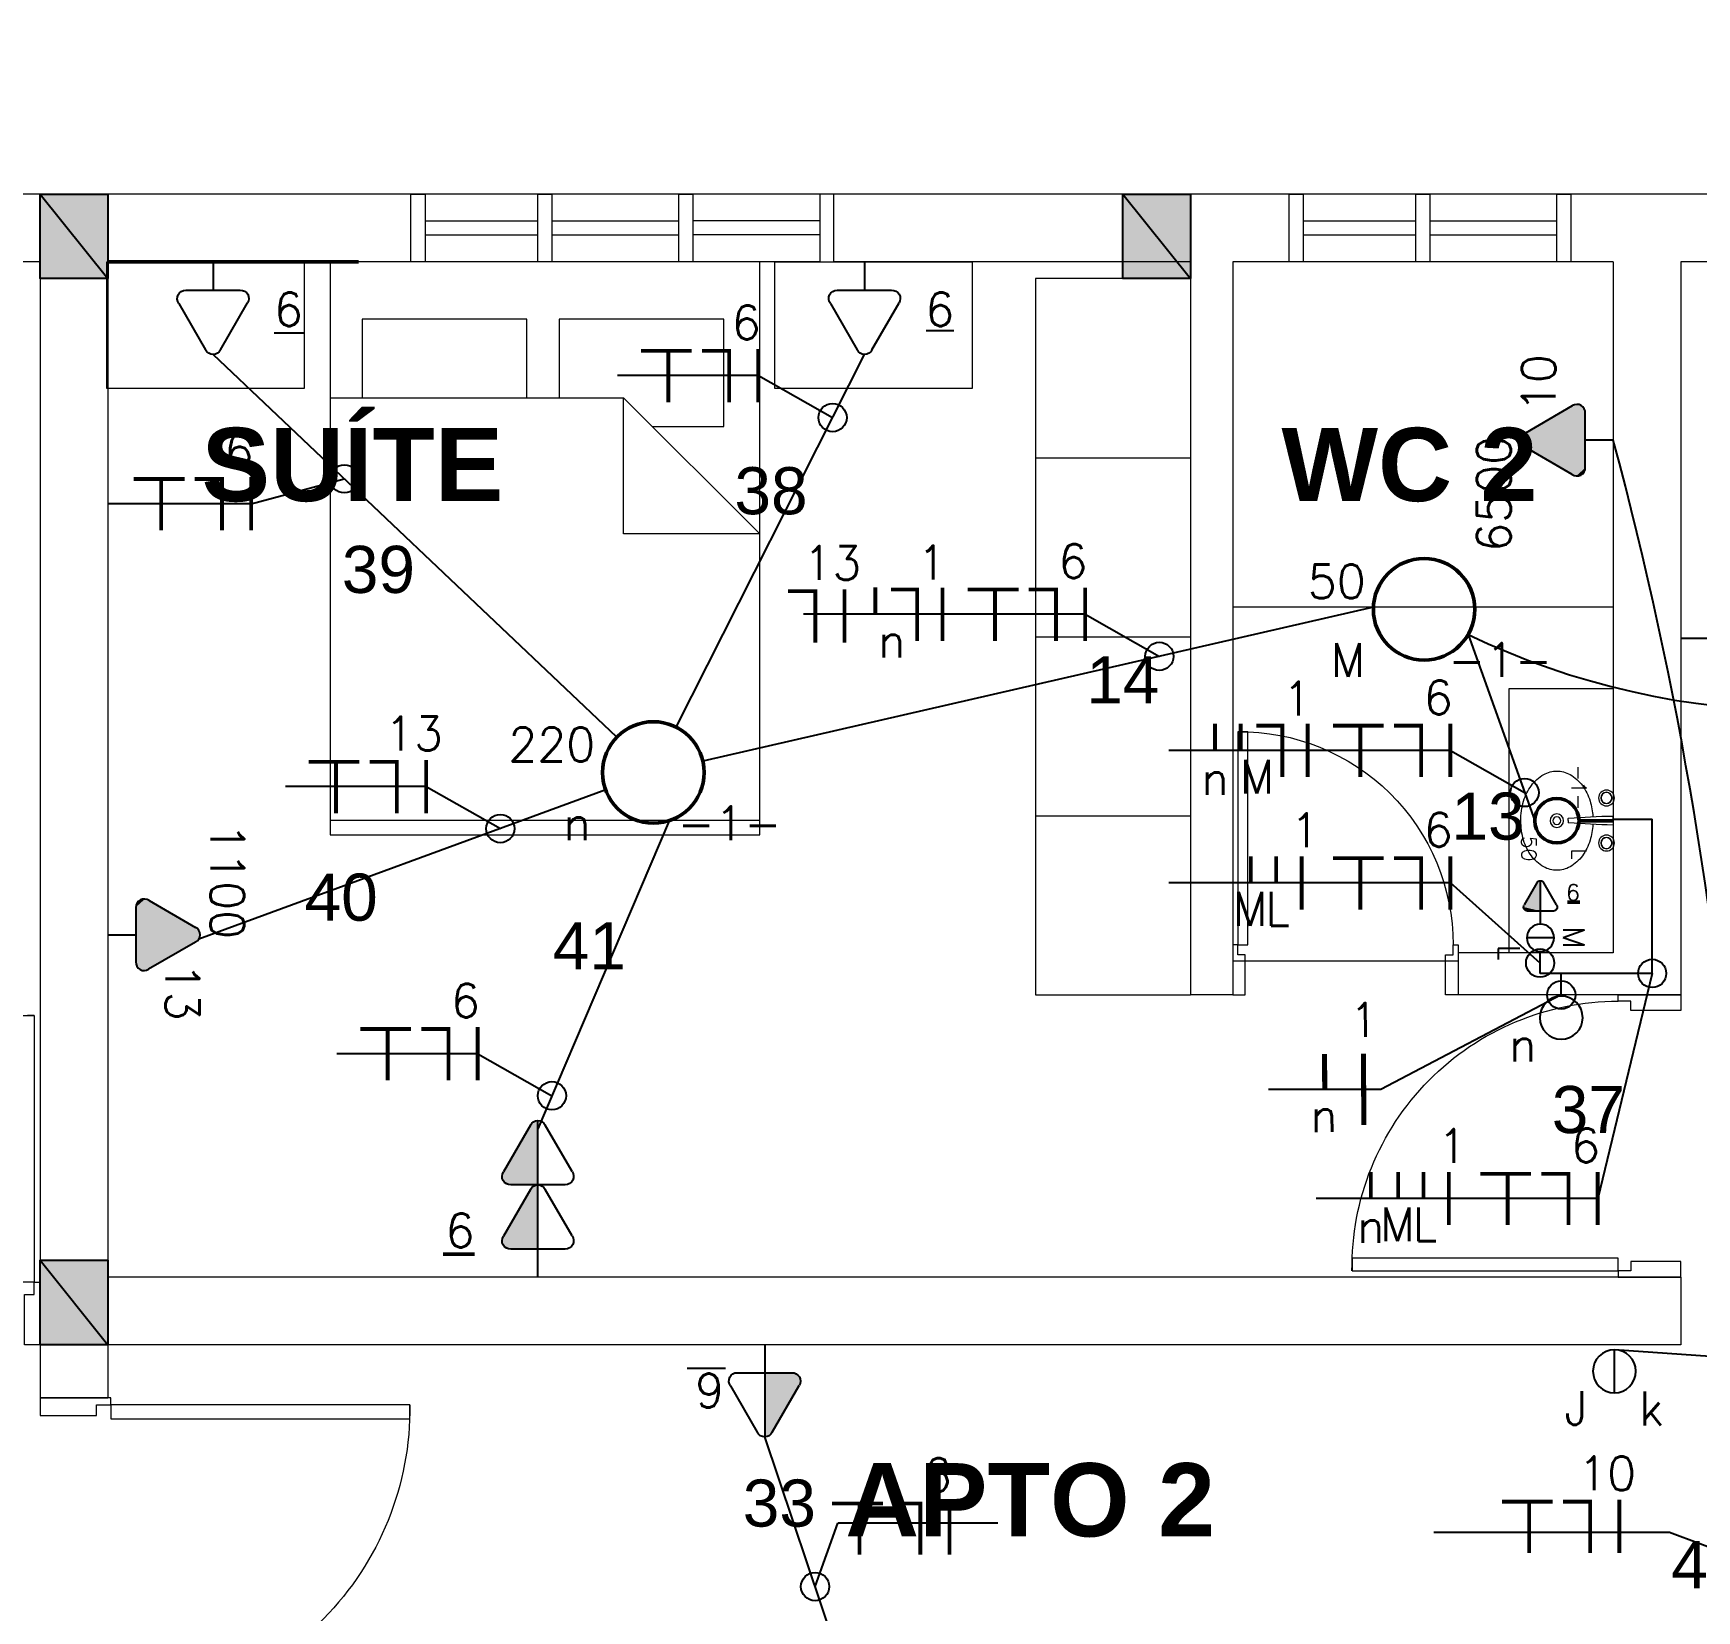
# Model space of a CAD drawing. Header units: millimetres. Extents: x 4360 to 8806, y 1896 to 3880.
# Drawn here: x 4427.47 to 4433.37, y 1944.61 to 1950.2 of the extents above; entities that cross this region are included whole.
import ezdxf
from ezdxf.enums import TextEntityAlignment as Align

# ---------------------------------------------------------------- set-up
doc = ezdxf.new("R2010")
doc.units = ezdxf.units.MM
doc.linetypes.add('Contínuo', pattern=[0])
for name, color, linetype, lineweight in [('C-Moveis', 7, 'Continuous', 5), ('C-Paredes-Acessorios', 20, 'Continuous', 5), ('C-Peças-Diversos', 7, 'Continuous', 5), ('C-Portas', 7, 'Continuous', 5), ('C-Texto', 4, 'Continuous', 9), ('ILUMINAÇÃO', 1, 'Contínuo', 50), ('TOMADAS', 1, 'Continuous', 25)]:
    doc.layers.add(name, color=color, linetype=linetype, lineweight=lineweight)
doc.layers.add('C-Pilares', color=7, linetype='Continuous', plot=False)
for name, color, linetype in [('CIRCUITOS', 255, 'Continuous'), ('Eletrodutos', 4, 'Continuous'), ('INTERRUPTORES', 1, 'Continuous')]:
    doc.layers.add(name, color=color, linetype=linetype)
doc.styles.add('BOLD', font='arialbd.ttf')
doc.styles.add('RomanS', font='romans.shx')
doc.styles.get("Standard").update_dxf_attribs({"font": 'arial.ttf'})

# ---------------------------------------------------------------- blocks, each defined once
blk = doc.blocks.new('Lvt-b-pl')
for p, q in [((5.5, 0.08), (5.5, 1.88)), ((5.5, 0.08), (5.5, -1.72)), ((25.5, 0.08), (25.5, 0.9)), ((25.5, 0.08), (25.5, -0.74))]:
    blk.add_line(p, q)
for points in [[(46.5, 0, 0.073281), (45.22, 8.7, 0.084248), (41.81, 15.56, 0.106469), (36.34, 20.45, 0.130159), (30.5, 22, 0.130159), (24.66, 20.45, 0.106469), (19.19, 15.56, 0.084248), (15.78, 8.7, 0.058268), (14.55, 1.8, 0.073281)], [(14.54, -1.64, 0.059592), (15.78, -8.7, 0.084248), (19.19, -15.56, 0.106469), (24.66, -20.45, 0.130159), (30.5, -22, 0.130159), (36.34, -20.45, 0.106469), (41.81, -15.56, 0.084248), (45.22, -8.7, 0.073281), (46.5, 0, 0.073281)]]:
    blk.add_lwpolyline(points, format="xyb")
for centre, radius in [((8.5, 10.08), 3.5), ((8.5, 10.08), 2.5), ((8.5, 10.08), 2.4), ((30.5, 0), 3), ((30.5, 0), 1.75), ((8.5, -9.92), 3.5), ((8.5, -9.92), 2.5), ((8.5, -9.92), 2.4)]:
    blk.add_circle(centre, radius)
for centre, radius, start, end in [((5.7, 1.88), 0.2, 89.11029, 180), ((1.28, -282.86), 284.97, 85.16101, 89.11029), ((25.3, 0.9), 0.2, 0, 85.16101), ((5.7, -1.72), 0.2, 180, 270.88971), ((1.28, 283.02), 284.97, 270.88971, 274.83899), ((25.3, -0.74), 0.2, 274.83899, 0)]:
    blk.add_arc(centre, radius, start, end)
blk = doc.blocks.new('d9-2')
at = {"layer": 'C-Portas'}
for p, q in [((-0.06, 0.2), (-0.06, 1.05)), ((-0.06, 1.05), (-0.02, 1.05)), ((-0.02, 1.05), (-0.02, 0.2)), ((-0.88, 0.2), (-0.9, 0.2)), ((-0.9, 0.2), (-0.9, 0)), ((-0.88, 0.16), (-0.88, 0.2)), ((-0.02, 0.2), (-0.06, 0.2)), ((-0.02, 0.16), (-0.02, 0.2)), ((-0.02, 0.2), (0, 0.2)), ((0, 0.2), (0, 0)), ((-0.85, 0.16), (-0.88, 0.16)), ((-0.85, 0), (-0.85, 0.16)), ((-0.05, 0), (-0.05, 0.16)), ((-0.05, 0.16), (-0.02, 0.16)), ((-0.9, 0), (-0.85, 0)), ((0, 0), (-0.05, 0))]:
    blk.add_line(p, q, dxfattribs=at)
blk.add_arc((-0.0299, 0.2), 0.8501, 89.3299, 180, dxfattribs=at)
blk = doc.blocks.new('A$C2A3D30EB')
at = {"layer": 'C-Pilares'}
for color, points in [(6, [(0, 0), (24, 30), (0, 30)]), (6, [(24, 30), (0, 30), (0, 0)]), (135, [(24, 30), (0, 0), (24, 0)])]:
    blk.add_hatch(color=color, dxfattribs=at).paths.add_polyline_path(points)
blk.add_line((24, 30), (0, 0), dxfattribs=at)
at = {"layer": 'C-Pilares', "color": 7}
blk.add_lwpolyline([(0, 0), (24, 0), (24, 30), (0, 30)], close=True, dxfattribs=at)
blk = doc.blocks.new('RECTANG')
for p, q in [((1, 1), (0, 1)), ((0, 1), (0, 0)), ((1, 0), (1, 1)), ((0, 0), (1, 0))]:
    blk.add_line(p, q)
blk = doc.blocks.new('IR2S02')
blk.add_line((0, 0), (0, 2.034))
blk.add_circle((0, 1.017), 1.017)
at = {"style": 'RomanS', "flags": 8}
for tag, p in [('030', (-1.743, 2.296)), ('009', (1.811, 2.295))]:
    blk.add_attdef(tag, text='', height=1.6, dxfattribs=at).set_placement(p, align=Align.MIDDLE_CENTER)
blk = doc.blocks.new('A$C0BD3781F')
blk.add_circle((0.36, 0.36), 0.36)
at = {"style": 'RomanS', "flags": 8}
for tag, p in [('001', (0.188, 0.472)), ('009', (0.502, 0.474)), ('020', (0.356, 0.232))]:
    blk.add_attdef(tag, text='', height=0.16, dxfattribs=at).set_placement(p, align=Align.MIDDLE_CENTER)
blk = doc.blocks.new('Ir1s01')
blk.add_circle((0, 1.017), 1.017)
at = {"style": 'RomanS', "flags": 8}
blk.add_attdef('009', text='', height=1.6, dxfattribs=at).set_placement((1.811, 2.295), align=Align.MIDDLE_CENTER)
blk = doc.blocks.new('TEMED02')
for p, q in [((-1.617, 1.949), (-0.353, 4.139)), ((0, 1.32), (0, 4.36)), ((0.353, 4.139), (1.631, 1.925)), ((-1.297, 1.32), (1.28, 1.32)), ((0, 0), (0, 1.32))]:
    blk.add_line(p, q)
for centre, start, end in [((0, 3.967), 26.04787, 153.95213), ((-1.302, 1.713), 143.13324, 270.77697), ((1.3, 1.713), 267.18113, 32.56886)]:
    blk.add_arc(centre, 0.393, start, end)
at = {"linetype": 'Continuous'}
for points in [[(0, 4.36), (1.631, 1.925), (0.208, 4.3)], [(1.631, 1.925), (0, 4.36), (1.693, 1.721)], [(0, 1.32), (1.693, 1.721), (0, 4.36)], [(0.353, 4.139), (0.208, 4.3), (1.631, 1.925)], [(1.693, 1.721), (0, 1.32), (1.64, 1.516)], [(1.28, 1.32), (1.64, 1.516), (0, 1.32)], [(1.64, 1.516), (1.28, 1.32), (1.487, 1.367)]]:
    blk.add_solid(points, dxfattribs=at)
at = {"style": 'RomanS', "flags": 8}
for tag, p in [('020', (-4.961, 2.195)), ('001', (3.391, 2.166))]:
    blk.add_attdef(tag, text='', height=1.6, dxfattribs=at).set_placement(p, align=Align.MIDDLE_CENTER)
blk = doc.blocks.new('TEBAI01')
for p, q in [((-1.617, 1.949), (-0.353, 4.139)), ((0.353, 4.139), (1.631, 1.925)), ((-1.297, 1.32), (1.28, 1.32)), ((0, 0), (0, 1.32))]:
    blk.add_line(p, q)
for centre, start, end in [((0, 3.967), 26.04787, 153.95213), ((-1.302, 1.713), 143.13324, 270.77697), ((1.3, 1.713), 267.18113, 32.56886)]:
    blk.add_arc(centre, 0.393, start, end)
at = {"style": 'RomanS', "flags": 8}
for tag, p in [('020', (-5.031, 2.198)), ('001', (3.561, 2.226))]:
    blk.add_attdef(tag, text='', height=1.6, dxfattribs=at).set_placement(p, align=Align.MIDDLE_CENTER)
blk = doc.blocks.new('TEALT03')
for p, q in [((-1.617, 1.949), (-0.353, 4.139)), ((0.353, 4.139), (1.631, 1.925)), ((-1.297, 1.32), (1.28, 1.32)), ((0, 0), (0, 1.32))]:
    blk.add_line(p, q)
for centre, start, end in [((0, 3.967), 26.04787, 153.95213), ((-1.302, 1.713), 143.13324, 270.77697), ((1.3, 1.713), 267.18113, 32.56886)]:
    blk.add_arc(centre, 0.393, start, end)
at = {"linetype": 'Continuous'}
for points in [[(-1.617, 1.949), (1.487, 1.367), (-0.353, 4.139)], [(-0.353, 4.139), (1.64, 1.516), (-0.208, 4.3)], [(1.64, 1.516), (-0.353, 4.139), (1.487, 1.367)], [(-0.208, 4.3), (1.693, 1.721), (0, 4.36)], [(1.693, 1.721), (-0.208, 4.3), (1.64, 1.516)], [(0, 4.36), (1.631, 1.925), (0.208, 4.3)], [(1.631, 1.925), (0, 4.36), (1.693, 1.721)], [(0.353, 4.139), (0.208, 4.3), (1.631, 1.925)], [(-1.694, 1.75), (1.28, 1.32), (-1.617, 1.949)], [(1.28, 1.32), (-1.694, 1.75), (-1.307, 1.32)], [(-1.655, 1.54), (-1.307, 1.32), (-1.694, 1.75)], [(1.487, 1.367), (-1.617, 1.949), (1.28, 1.32)], [(-1.307, 1.32), (-1.655, 1.54), (-1.512, 1.381)]]:
    blk.add_solid(points, dxfattribs=at)
at = {"style": 'RomanS', "flags": 8}
for tag, p in [('020', (-4.819, 2.032)), ('001', (3.506, 2.072))]:
    blk.add_attdef(tag, text='', height=1.6, dxfattribs=at).set_placement(p, align=Align.MIDDLE_CENTER)
blk = doc.blocks.new('FNT')
at = {"const_width": 0.24}
for points in [[(0.12, 1.68), (0.12, -1.68)], [(1.84, 1.56), (3.68, 1.56)], [(1.96, 1.44), (1.96, -1.68)], [(4.32, 1.56), (7.52, 1.56)], [(5.8, 1.44), (5.8, -1.68)]]:
    blk.add_lwpolyline(points, dxfattribs=at)
at = {"style": 'RomanS', "flags": 8}
blk.add_attdef('001', text='', height=1.6, dxfattribs=at).set_placement((0.89, 3.34), align=Align.MIDDLE_CENTER)
blk = doc.blocks.new('FRRR')
at = {"const_width": 0.24}
blk.add_lwpolyline([(1.72, 1.68), (1.72, 0)], dxfattribs=at)
at = {"style": 'RomanS', "flags": 8}
blk.add_attdef('009', text='', height=1.6, dxfattribs=at).set_placement((1.72, -1.67), align=Align.MIDDLE_CENTER)
blk = doc.blocks.new('A$C3508442B')
at = {"const_width": 0.024}
for points in [[(0.2619, 0.2242), (0.5919, 0.1608)], [(0.2272, 0.0435), (0.3922, 0.0118)]]:
    blk.add_lwpolyline(points, dxfattribs=at)
at = {"style": 'RomanS', "flags": 8}
for tag, p in [('009', (0.6337, 0.3286)), ('001', (0.1047, 0.2577))]:
    blk.add_attdef(tag, text='', height=0.16, rotation=79, dxfattribs=at).set_placement(p, align=Align.MIDDLE_CENTER)
blk = doc.blocks.new('FRR')
at = {"const_width": 0.24}
for points in [[(0.12, 1.68), (0.12, -1.68)], [(1.72, 1.68), (1.72, 0)], [(3.32, 1.68), (3.32, 0)]]:
    blk.add_lwpolyline(points, dxfattribs=at)
at = {"style": 'RomanS', "flags": 8}
for tag, p in [('001', (-0.1, 3.31)), ('009', (1.63, -1.63)), ('030', (3.37, -1.63))]:
    blk.add_attdef(tag, text='', height=1.6, dxfattribs=at).set_placement(p, align=Align.MIDDLE_CENTER)
blk = doc.blocks.new('FNR')
at = {"const_width": 0.24}
for points in [[(0.12, 1.68), (0.12, -1.68)], [(1.72, 1.68), (1.72, -1.68)], [(1.76, 1.56), (3.36, 1.56)], [(4.35, 1.7), (4.35, 0.02)]]:
    blk.add_lwpolyline(points, dxfattribs=at)
at = {"style": 'RomanS', "flags": 8}
for tag, p in [('001', (0.79, 3.27)), ('009', (4.35, -1.65))]:
    blk.add_attdef(tag, text='', height=1.6, dxfattribs=at).set_placement(p, align=Align.MIDDLE_CENTER)
blk = doc.blocks.new('A$C27EA2FDF')
at = {"const_width": 0.009}
for points in [[(0.0398, 0.126), (0.0398, 0)], [(0.1043, 0.1215), (0.1733, 0.1215)], [(0.1088, 0.117), (0.1088, 0)]]:
    blk.add_lwpolyline(points, dxfattribs=at)
at = {"style": 'RomanS', "flags": 8}
blk.add_attdef('001', text='', height=0.06, dxfattribs=at).set_placement((0.0686, 0.1884), align=Align.MIDDLE_CENTER)

msp = doc.modelspace()

# ---------------------------------------------------------------- linework, layer by layer
at = {"layer": 'C-Moveis'}
for p, q in [((4431.02851, 1949.33158), (4431.02851, 1946.79158)), ((4431.02851, 1949.33158), (4431.02851, 1946.79158)), ((4429.22501, 1949.18838), (4428.64081, 1949.18838)), ((4428.64081, 1949.18838), (4428.64081, 1948.90898)), ((4429.22501, 1948.90898), (4429.22501, 1949.18838)), ((4429.33931, 1949.18838), (4429.33931, 1948.90898)), ((4429.92351, 1949.18838), (4429.33931, 1949.18838)), ((4429.92351, 1948.80738), (4429.92351, 1949.18838)), ((4428.52651, 1948.90898), (4429.56791, 1948.90898)), ((4429.56791, 1948.90898), (4430.05051, 1948.42638)), ((4429.56791, 1948.42638), (4429.56791, 1948.90898)), ((4429.66951, 1948.80738), (4429.92351, 1948.80738)), ((4431.02851, 1948.69658), (4431.57851, 1948.69658)), ((4431.02851, 1948.69658), (4431.57851, 1948.69658)), ((4430.05051, 1948.42638), (4429.56791, 1948.42638)), ((4431.02851, 1948.06158), (4431.57851, 1948.06158)), ((4431.02851, 1948.06158), (4431.57851, 1948.06158)), ((4431.02851, 1947.42658), (4431.57851, 1947.42658)), ((4431.02851, 1947.42658), (4431.57851, 1947.42658)), ((4430.05051, 1947.41038), (4428.52651, 1947.41038)), ((4431.02851, 1946.79158), (4431.57851, 1946.79158)), ((4431.02851, 1946.79158), (4431.57851, 1946.79158))]:
    msp.add_line(p, q, dxfattribs=at)
for points in [[(4427.73474, 1949.39158), (4428.43474, 1949.39158), (4428.43474, 1948.94158), (4427.73474, 1948.94158)], [(4427.73474, 1949.39158), (4428.43474, 1949.39158), (4428.43474, 1948.94158), (4427.73474, 1948.94158)], [(4430.10394, 1949.39158), (4430.80394, 1949.39158), (4430.80394, 1948.94158), (4430.10394, 1948.94158)], [(4430.10394, 1949.39158), (4430.80394, 1949.39158), (4430.80394, 1948.94158), (4430.10394, 1948.94158)]]:
    msp.add_lwpolyline(points, close=True, dxfattribs=at)
at = {"layer": 'C-Paredes-Acessorios'}
for p, q in [((4428.81351, 1949.63158), (4426.39379, 1949.63158)), ((4428.81351, 1949.63158), (4426.39379, 1949.63158)), ((4427.49851, 1949.39158), (4427.49851, 1949.63158)), ((4427.49851, 1949.39158), (4427.49851, 1949.63158)), ((4430.26351, 1949.63158), (4428.81351, 1949.63158)), ((4428.81351, 1949.39158), (4428.81351, 1949.63158)), ((4430.26351, 1949.63158), (4428.81351, 1949.63158)), ((4428.81351, 1949.39158), (4428.81351, 1949.63158)), ((4437.15851, 1949.63158), (4430.31351, 1949.63158)), ((4430.31351, 1949.39158), (4430.31351, 1949.63158)), ((4437.15851, 1949.63158), (4430.31351, 1949.63158)), ((4430.31351, 1949.39158), (4430.31351, 1949.63158)), ((4431.92851, 1949.39158), (4431.92851, 1949.63158)), ((4431.92851, 1949.39158), (4431.92851, 1949.63158)), ((4428.86351, 1949.53658), (4429.26351, 1949.53658)), ((4428.86351, 1949.53658), (4429.26351, 1949.53658)), ((4428.86351, 1949.48658), (4429.26351, 1949.48658)), ((4428.86351, 1949.48658), (4429.26351, 1949.48658)), ((4429.31351, 1949.53658), (4429.76351, 1949.53658)), ((4429.31351, 1949.53658), (4429.76351, 1949.53658)), ((4429.31351, 1949.48658), (4429.76351, 1949.48658)), ((4429.31351, 1949.48658), (4429.76351, 1949.48658)), ((4430.26351, 1949.53658), (4429.81351, 1949.53658)), ((4430.26351, 1949.53658), (4429.81351, 1949.53658)), ((4430.26351, 1949.48658), (4429.81351, 1949.48658)), ((4430.26351, 1949.48658), (4429.81351, 1949.48658)), ((4431.97851, 1949.53658), (4432.37851, 1949.53658)), ((4431.97851, 1949.53658), (4432.37851, 1949.53658)), ((4431.97851, 1949.48658), (4432.37851, 1949.48658)), ((4431.97851, 1949.48658), (4432.37851, 1949.48658)), ((4432.42851, 1949.53658), (4432.87851, 1949.53658)), ((4432.42851, 1949.53658), (4432.87851, 1949.53658)), ((4432.42851, 1949.48658), (4432.87851, 1949.48658)), ((4432.42851, 1949.48658), (4432.87851, 1949.48658)), ((4427.49851, 1949.39158), (4425.91879, 1949.39158)), ((4427.49851, 1949.39158), (4426.47351, 1949.39158)), ((4427.49851, 1949.39158), (4426.47351, 1949.39158)), ((4427.49851, 1949.39158), (4427.49851, 1945.55158)), ((4427.49851, 1949.39158), (4427.49851, 1945.55158)), ((4428.81351, 1949.39158), (4427.73851, 1949.39158)), ((4427.73851, 1949.39158), (4427.73851, 1945.79158)), ((4428.81351, 1949.39158), (4427.73851, 1949.39158)), ((4427.73851, 1949.39158), (4427.73851, 1945.79158)), ((4430.26351, 1949.39158), (4428.81351, 1949.39158)), ((4430.26351, 1949.39158), (4428.81351, 1949.39158)), ((4431.33851, 1949.39158), (4430.31351, 1949.39158)), ((4431.57851, 1949.39158), (4430.31351, 1949.39158)), ((4431.57851, 1949.39158), (4431.57851, 1946.79158)), ((4431.57851, 1949.39158), (4431.57851, 1946.79158)), ((4433.07851, 1949.39158), (4431.72851, 1949.39158)), ((4431.72851, 1949.39158), (4431.72851, 1946.94158)), ((4433.07851, 1949.39158), (4431.72851, 1949.39158)), ((4431.72851, 1949.39158), (4431.72851, 1946.94158)), ((4433.07851, 1949.39158), (4433.07851, 1946.94158)), ((4433.07851, 1949.39158), (4433.07851, 1946.94158)), ((4435.17851, 1949.39158), (4433.31851, 1949.39158)), ((4433.31851, 1949.39158), (4433.31851, 1946.79158)), ((4435.41851, 1949.39158), (4433.31851, 1949.39158)), ((4433.31851, 1949.39158), (4433.31851, 1946.79158)), ((4431.33851, 1949.33158), (4431.02851, 1949.33158)), ((4431.33851, 1949.33158), (4431.02851, 1949.33158)), ((4433.07851, 1948.16658), (4431.72851, 1948.16658)), ((4433.07851, 1948.16658), (4431.72851, 1948.16658)), ((4431.72851, 1946.94158), (4431.72851, 1946.79158)), ((4433.07851, 1946.94158), (4432.52851, 1946.94158)), ((4433.07851, 1946.94158), (4432.52851, 1946.94158)), ((4432.52851, 1946.94158), (4432.52851, 1946.79158)), ((4432.52851, 1946.91158), (4431.72851, 1946.91158)), ((4432.52851, 1946.91158), (4431.72851, 1946.91158)), ((4431.72851, 1946.79158), (4431.57851, 1946.79158)), ((4431.72851, 1946.79158), (4431.57851, 1946.79158)), ((4433.31851, 1946.79158), (4432.52851, 1946.79158)), ((4433.31851, 1946.79158), (4432.52851, 1946.79158)), ((4433.31851, 1945.79158), (4427.73851, 1945.79158)), ((4433.31851, 1945.79158), (4427.73851, 1945.79158)), ((4433.31851, 1945.79158), (4433.31851, 1945.55158)), ((4433.31851, 1945.79158), (4433.31851, 1945.55158)), ((4427.49851, 1945.55158), (4427.49851, 1945.36338)), ((4427.49851, 1945.55158), (4427.49851, 1945.36338)), ((4433.31851, 1945.55158), (4427.73851, 1945.55158)), ((4427.73851, 1945.55158), (4427.73851, 1945.36338)), ((4433.31851, 1945.55158), (4427.73851, 1945.55158)), ((4427.73851, 1945.55158), (4427.73851, 1945.36338)), ((4427.49851, 1945.36338), (4427.73851, 1945.36338)), ((4427.49851, 1945.36338), (4427.73851, 1945.36338))]:
    msp.add_line(p, q, dxfattribs=at)
at = {"layer": 'C-Paredes-Acessorios', "color": 3}
msp.add_line((4432.52851, 1946.91158), (4431.72851, 1946.91158), dxfattribs=at)
msp.add_line((4432.52851, 1946.91158), (4431.72851, 1946.91158), dxfattribs=at)
for points in [[(4428.81351, 1949.63158), (4428.86351, 1949.63158), (4428.86351, 1949.39158), (4428.81351, 1949.39158)], [(4428.81351, 1949.63158), (4428.86351, 1949.63158), (4428.86351, 1949.39158), (4428.81351, 1949.39158)], [(4430.31351, 1949.63158), (4430.26351, 1949.63158), (4430.26351, 1949.39158), (4430.31351, 1949.39158)], [(4430.31351, 1949.63158), (4430.31351, 1949.63158), (4430.26351, 1949.63158), (4430.26351, 1949.39158), (4430.31351, 1949.39158)], [(4430.31351, 1949.63158), (4430.26351, 1949.63158), (4430.26351, 1949.39158), (4430.31351, 1949.39158)], [(4430.31351, 1949.63158), (4430.31351, 1949.63158), (4430.26351, 1949.63158), (4430.26351, 1949.39158), (4430.31351, 1949.39158)], [(4431.92851, 1949.63158), (4431.97851, 1949.63158), (4431.97851, 1949.39158), (4431.92851, 1949.39158)], [(4431.92851, 1949.63158), (4431.97851, 1949.63158), (4431.97851, 1949.39158), (4431.92851, 1949.39158)]]:
    msp.add_lwpolyline(points, dxfattribs=at)
for points in [[(4429.26351, 1949.39158), (4429.26351, 1949.63158), (4429.31351, 1949.63158), (4429.31351, 1949.39158)], [(4429.26351, 1949.39158), (4429.26351, 1949.63158), (4429.31351, 1949.63158), (4429.31351, 1949.39158)], [(4429.76351, 1949.39158), (4429.76351, 1949.63158), (4429.81351, 1949.63158), (4429.81351, 1949.39158)], [(4429.76351, 1949.39158), (4429.76351, 1949.63158), (4429.81351, 1949.63158), (4429.81351, 1949.39158)], [(4432.37851, 1949.39158), (4432.37851, 1949.63158), (4432.42851, 1949.63158), (4432.42851, 1949.39158)], [(4432.37851, 1949.39158), (4432.37851, 1949.63158), (4432.42851, 1949.63158), (4432.42851, 1949.39158)], [(4432.87851, 1949.39158), (4432.87851, 1949.63158), (4432.92851, 1949.63158), (4432.92851, 1949.39158)], [(4432.87851, 1949.39158), (4432.87851, 1949.63158), (4432.92851, 1949.63158), (4432.92851, 1949.39158)]]:
    msp.add_lwpolyline(points, close=True, dxfattribs=at)
at = {"layer": 'C-Peças-Diversos'}
for p, q in [((4432.70886, 1946.94158), (4432.70886, 1947.87889)), ((4432.70886, 1947.87889), (4433.07851, 1947.87889)), ((4432.70886, 1946.94158), (4432.70886, 1947.87889)), ((4432.70886, 1947.87889), (4433.07851, 1947.87889))]:
    msp.add_line(p, q, dxfattribs=at)
at = {"layer": 'C-Portas', "color": 3}
msp.add_line((4432.52851, 1946.91158), (4431.72851, 1946.91158), dxfattribs=at)
msp.add_line((4432.52851, 1946.91158), (4431.72851, 1946.91158), dxfattribs=at)
at = {"layer": 'C-Portas'}
msp.add_line((4432.52851, 1946.91158), (4431.72851, 1946.91158), dxfattribs=at)
msp.add_line((4432.52851, 1946.91158), (4431.72851, 1946.91158), dxfattribs=at)
at = {"layer": 'CIRCUITOS'}
for p, q in [((4430.0459, 1948.9879), (4429.54655, 1948.9879)), ((4430.0459, 1948.9879), (4430.30928, 1948.83875)), ((4428.24641, 1948.53332), (4428.57689, 1948.62181)), ((4428.24641, 1948.53332), (4427.73851, 1948.53332)), ((4431.205, 1948.14151), (4430.20631, 1948.14151)), ((4431.205, 1948.14151), (4431.46838, 1947.99236)), ((4432.50085, 1947.65853), (4431.50216, 1947.65853)), ((4432.50085, 1947.65853), (4432.76422, 1947.50938)), ((4428.86708, 1947.5306), (4428.36774, 1947.5306)), ((4428.86708, 1947.5306), (4429.13046, 1947.38145)), ((4432.50085, 1947.18898), (4431.50216, 1947.18898)), ((4432.81912, 1946.90485), (4432.50085, 1947.18898)), ((4433.21671, 1946.86811), (4433.02341, 1946.06991)), ((4432.89412, 1946.79158), (4432.25446, 1946.45611)), ((4429.05009, 1946.58343), (4428.55074, 1946.58343)), ((4429.05009, 1946.58343), (4429.31346, 1946.43428)), ((4432.25446, 1946.45611), (4431.8558, 1946.45611)), ((4433.02341, 1946.06991), (4432.02472, 1946.06991))]:
    msp.add_line(p, q, dxfattribs=at)
at = {"layer": 'CIRCUITOS', "linetype": 'Continuous'}
for p, q in [((4430.24689, 1944.69381), (4430.32744, 1944.91862)), ((4430.89562, 1944.91862), (4430.32744, 1944.91862)), ((4433.27868, 1944.8858), (4432.44158, 1944.8858)), ((4433.49392, 1944.80522), (4433.27868, 1944.8858))]:
    msp.add_line(p, q, dxfattribs=at)
at = {"layer": 'CIRCUITOS'}
for centre in [(4430.30928, 1948.83875), (4428.57689, 1948.62181), (4431.46838, 1947.99236), (4432.76422, 1947.50938), (4429.13046, 1947.38145), (4432.81912, 1946.90485), (4433.21671, 1946.86811), (4432.89412, 1946.79158), (4429.31346, 1946.43428), (4430.24689, 1944.69381)]:
    msp.add_circle(centre, 0.05, dxfattribs=at)
at = {"layer": 'Eletrodutos'}
for p, q in [((4429.54387, 1947.70568), (4428.11156, 1949.06266)), ((4429.75441, 1947.74112), (4430.42247, 1949.06266)), ((4432.22777, 1948.16658), (4429.84865, 1947.62073)), ((4432.56397, 1948.06996), (4432.79987, 1947.4096)), ((4429.84865, 1947.62073), (4429.84865, 1947.62073)), ((4429.50421, 1947.51851), (4428.06103, 1946.98927)), ((4433.07851, 1947.4153), (4433.21671, 1947.4153)), ((4433.21671, 1946.86811), (4433.21671, 1947.4153)), ((4429.72969, 1947.40958), (4429.26351, 1946.31722)), ((4432.81912, 1946.86811), (4432.81912, 1946.94158)), ((4433.21671, 1946.86811), (4432.81912, 1946.86811)), ((4432.89412, 1946.79158), (4432.89412, 1946.86811)), ((4434.94381, 1945.4028), (4433.08285, 1945.53358)), ((4430.35109, 1944.38427), (4430.06831, 1945.22432))]:
    msp.add_line(p, q, dxfattribs=at)
for centre, radius, start, end in [((4435.4423, 1972.609), 29.38736, 229.683752, 265.688374), ((4419.87722, 1945.2007), 13.67242, 352.446936, 15.084797), ((4433.75149, 1950.54163), 2.74214, 244.338008, 295.661992)]:
    msp.add_arc(centre, radius, start, end, dxfattribs=at)
at = {"layer": 'ILUMINAÇÃO'}
for p, q in [((4427.73851, 1949.39158), (4428.62691, 1949.39158)), ((4432.95715, 1947.4096), (4433.07851, 1947.4096)), ((4432.96006, 1947.12104), (4432.9162, 1947.12104)), ((4429.03861, 1945.87198), (4428.92786, 1945.87198))]:
    msp.add_line(p, q, dxfattribs=at)
at = {"layer": 'TOMADAS'}
for p, q in [((4428.3276, 1949.13897), (4428.43474, 1949.13897)), ((4430.73927, 1949.1471), (4430.64166, 1949.1471)), ((4429.79352, 1945.46874), (4429.92911, 1945.46874))]:
    msp.add_line(p, q, dxfattribs=at)

# ---------------------------------------------------------------- block references
at = {"layer": 'C-Moveis', "xscale": 2.032000000006519, "yscale": 1.523999999975786, "zscale": 2.032000000006519, "rotation": 90}
msp.add_blockref('RECTANG', (4430.05051, 1947.35958), dxfattribs=at)
at = {"layer": 'C-Paredes-Acessorios', "xscale": -0.01, "yscale": 0.01, "zscale": 0.01}
for p in [(4427.73851, 1949.33158), (4427.73851, 1949.33158), (4431.57851, 1949.33158), (4431.57851, 1949.33158), (4427.73851, 1945.55158), (4427.73851, 1945.55158)]:
    msp.add_blockref('A$C2A3D30EB', p, dxfattribs=at)
at = {"layer": 'C-Peças-Diversos', "xscale": -0.008, "yscale": 0.008, "zscale": 0.008}
msp.add_blockref('Lvt-b-pl', (4433.12251, 1947.4096), dxfattribs=at)
msp.add_blockref('Lvt-b-pl', (4433.12251, 1947.4096), dxfattribs=at)
at = {"layer": 'C-Portas', "linetype": 'Continuous'}
for p, xscale, yscale, zscale in [((4431.72851, 1946.79158), -0.8888888888887596, 0.8888888888887596, 0.8888888888887596), ((4431.72851, 1946.79158), -0.8888888888887596, 0.8888888888887596, 0.8888888888887596), ((4427.49851, 1945.55158), 1.111111111094942, 1.111111111094942, 1.111111111094942), ((4427.49851, 1945.55158), 1.111111111094942, 1.111111111094942, 1.111111111094942)]:
    msp.add_blockref('d9-2', p, dxfattribs=dict(at, xscale=xscale, yscale=yscale, zscale=zscale))
for p, xscale, yscale, zscale, rotation in [((4433.31851, 1945.79158), -1.111111111094942, 1.111111111094942, 1.111111111094942, 90), ((4433.31851, 1945.79158), -1.111111111094942, 1.111111111094942, 1.111111111094942, 90), ((4427.49851, 1945.36338), -1.248444444426277, 1.248444444426277, 1.248444444426277, 270), ((4427.49851, 1945.36338), -1.248444444426277, 1.248444444426277, 1.248444444426277, 270)]:
    msp.add_blockref('d9-2', p, dxfattribs=dict(at, xscale=xscale, yscale=yscale, zscale=zscale, rotation=rotation))
at = {"layer": 'CIRCUITOS', "lineweight": 30}
ref = msp.add_blockref('FNT', (4430.05265, 1948.9879), dxfattribs=dict(at, xscale=-0.05624999999918144, yscale=0.05624999999918144, zscale=0.05624999999918144))
ref.add_attrib('001', '6', dxfattribs={"layer": '0', "height": 0.12, "style": 'RomanS', "flags": 8}).set_placement((4430.00272, 1949.17593), align=Align.MIDDLE_CENTER)
ref = msp.add_blockref('FNT', (4428.25316, 1948.53332), dxfattribs=dict(at, xscale=-0.05624999999918144, yscale=0.05624999999918144, zscale=0.05624999999918144))
ref.add_attrib('001', '6', dxfattribs={"layer": '0', "height": 0.12, "style": 'RomanS', "flags": 8}).set_placement((4428.20323, 1948.72135), align=Align.MIDDLE_CENTER)
at = {"layer": 'CIRCUITOS'}
ref = msp.add_blockref('A$C27EA2FDF', (4430.41113, 1948.0409), dxfattribs=dict(at, xscale=-1.5, yscale=1.5, zscale=1.5))
ref.add_attrib('001', '13', dxfattribs={"layer": '0', "height": 0.12, "style": 'RomanS', "flags": 8}).set_placement((4430.30828, 1948.32343), align=Align.MIDDLE_CENTER)
ref = msp.add_blockref('FNR', (4430.70566, 1948.14151), dxfattribs=dict(at, xscale=-0.05624999999999998, yscale=0.05624999999999998, zscale=0.05624999999999998))
ref.add_attrib('001', '1', dxfattribs={"layer": '0', "height": 0.12, "style": 'RomanS'}).set_placement((4430.66138, 1948.32527), align=Align.MIDDLE_CENTER)
ref.add_attrib('009', 'n', dxfattribs={"layer": '0', "height": 0.12, "style": 'RomanS'}).set_placement((4430.51886, 1948.04846), align=Align.MIDDLE_CENTER)
at = {"layer": 'CIRCUITOS', "lineweight": 30}
ref = msp.add_blockref('FNT', (4431.21175, 1948.14151), dxfattribs=dict(at, xscale=-0.05624999999918144, yscale=0.05624999999918144, zscale=0.05624999999918144))
ref.add_attrib('001', '6', dxfattribs={"layer": '0', "height": 0.12, "style": 'RomanS', "flags": 8}).set_placement((4431.16182, 1948.32954), align=Align.MIDDLE_CENTER)
at = {"layer": 'CIRCUITOS'}
ref = msp.add_blockref('FNR', (4432.0015, 1947.65853), dxfattribs=dict(at, xscale=-0.05624999999999998, yscale=0.05624999999999998, zscale=0.05624999999999998))
ref.add_attrib('001', '1', dxfattribs={"layer": '0', "height": 0.12, "style": 'RomanS'}).set_placement((4431.95722, 1947.8423), align=Align.MIDDLE_CENTER)
ref.add_attrib('009', 'M', dxfattribs={"layer": '0', "height": 0.12, "style": 'RomanS'}).set_placement((4431.8147, 1947.56548), align=Align.MIDDLE_CENTER)
at = {"layer": 'CIRCUITOS', "lineweight": 30}
ref = msp.add_blockref('FNT', (4432.5076, 1947.65853), dxfattribs=dict(at, xscale=-0.05624999999918144, yscale=0.05624999999918144, zscale=0.05624999999918144))
ref.add_attrib('001', '6', dxfattribs={"layer": '0', "height": 0.12, "style": 'RomanS', "flags": 8}).set_placement((4432.45767, 1947.84656), align=Align.MIDDLE_CENTER)
ref = msp.add_blockref('FNT', (4428.87383, 1947.5306), dxfattribs=dict(at, xscale=-0.05624999999918144, yscale=0.05624999999918144, zscale=0.05624999999918144))
ref.add_attrib('001', '13', dxfattribs={"layer": '0', "height": 0.12, "style": 'RomanS', "flags": 8}).set_placement((4428.8239, 1947.71863), align=Align.MIDDLE_CENTER)
at = {"layer": 'CIRCUITOS'}
ref = msp.add_blockref('FRRR', (4431.76272, 1947.65853), dxfattribs=dict(at, xscale=-0.05624999999999999, yscale=0.05624999999999999, zscale=0.05624999999999999))
ref.add_attrib('009', 'n', dxfattribs={"layer": '0', "height": 0.12, "style": 'RomanS'}).set_placement((4431.66601, 1947.5608), align=Align.MIDDLE_CENTER)
ref = msp.add_blockref('FRR', (4431.97975, 1947.18898), dxfattribs=dict(at, xscale=-0.05624999999999999, yscale=0.05624999999999999, zscale=0.05624999999999999))
ref.add_attrib('001', '1', dxfattribs={"layer": '0', "height": 0.12, "style": 'RomanS'}).set_placement((4431.98531, 1947.37516), align=Align.MIDDLE_CENTER)
ref.add_attrib('009', 'L', dxfattribs={"layer": '0', "height": 0.12, "style": 'RomanS'}).set_placement((4431.88788, 1947.09727), align=Align.MIDDLE_CENTER)
ref.add_attrib('030', 'M', dxfattribs={"layer": '0', "height": 0.12, "style": 'RomanS'}).set_placement((4431.79044, 1947.09727), align=Align.MIDDLE_CENTER)
at = {"layer": 'CIRCUITOS', "lineweight": 30}
ref = msp.add_blockref('FNT', (4432.5076, 1947.18898), dxfattribs=dict(at, xscale=-0.05624999999918144, yscale=0.05624999999918144, zscale=0.05624999999918144))
ref.add_attrib('001', '6', dxfattribs={"layer": '0', "height": 0.12, "style": 'RomanS', "flags": 8}).set_placement((4432.45767, 1947.37701), align=Align.MIDDLE_CENTER)
ref = msp.add_blockref('FNT', (4429.05684, 1946.58343), dxfattribs=dict(at, xscale=-0.05624999999918144, yscale=0.05624999999918144, zscale=0.05624999999918144))
ref.add_attrib('001', '6', dxfattribs={"layer": '0', "height": 0.12, "style": 'RomanS', "flags": 8}).set_placement((4429.00691, 1946.77146), align=Align.MIDDLE_CENTER)
ref = msp.add_blockref('A$C3508442B', (4431.98909, 1946.74288), dxfattribs=dict(at, xscale=0.7499999999999991, yscale=0.7499999999999991, zscale=0.7499999999999991, rotation=281.2487109540815))
ref.add_attrib('009', 'n', dxfattribs={"layer": '0', "height": 0.12, "rotation": 0.248711, "style": 'RomanS', "flags": 8}).set_placement((4432.05251, 1946.36563), align=Align.MIDDLE_CENTER)
ref.add_attrib('001', '1', dxfattribs={"layer": '0', "height": 0.12, "rotation": 0.248711, "style": 'RomanS', "flags": 8}).set_placement((4432.19397, 1946.70357), align=Align.MIDDLE_CENTER)
at = {"layer": 'CIRCUITOS'}
ref = msp.add_blockref('FRR', (4432.50231, 1946.06991), dxfattribs=dict(at, xscale=-0.05624999999999999, yscale=0.05624999999999999, zscale=0.05624999999999999))
ref.add_attrib('001', '1', dxfattribs={"layer": '0', "height": 0.12, "style": 'RomanS'}).set_placement((4432.50788, 1946.25609), align=Align.MIDDLE_CENTER)
ref.add_attrib('009', 'L', dxfattribs={"layer": '0', "height": 0.12, "style": 'RomanS'}).set_placement((4432.41044, 1945.9782), align=Align.MIDDLE_CENTER)
ref.add_attrib('030', 'M', dxfattribs={"layer": '0', "height": 0.12, "style": 'RomanS'}).set_placement((4432.313, 1945.9782), align=Align.MIDDLE_CENTER)
at = {"layer": 'CIRCUITOS', "lineweight": 30}
ref = msp.add_blockref('FNT', (4433.03016, 1946.06991), dxfattribs=dict(at, xscale=-0.05624999999918144, yscale=0.05624999999918144, zscale=0.05624999999918144))
ref.add_attrib('001', '6', dxfattribs={"layer": '0', "height": 0.12, "style": 'RomanS', "flags": 8}).set_placement((4432.98023, 1946.25794), align=Align.MIDDLE_CENTER)
at = {"layer": 'CIRCUITOS'}
ref = msp.add_blockref('FRRR', (4432.31556, 1946.06991), dxfattribs=dict(at, xscale=-0.05624999999999999, yscale=0.05624999999999999, zscale=0.05624999999999999))
ref.add_attrib('009', 'n', dxfattribs={"layer": '0', "height": 0.12, "style": 'RomanS'}).set_placement((4432.21885, 1945.97218), align=Align.MIDDLE_CENTER)
at = {"layer": 'CIRCUITOS', "lineweight": 30}
ref = msp.add_blockref('FNT', (4430.73055, 1944.90105), dxfattribs=dict(at, xscale=-0.05624999999918144, yscale=0.05624999999918144, zscale=0.05624999999918144))
ref.add_attrib('001', '6', dxfattribs={"layer": '0', "height": 0.12, "style": 'RomanS', "flags": 8}).set_placement((4430.68062, 1945.08908), align=Align.MIDDLE_CENTER)
ref = msp.add_blockref('FNT', (4433.10676, 1944.90715), dxfattribs=dict(at, xscale=-0.05624999999918144, yscale=0.05624999999918144, zscale=0.05624999999918144))
ref.add_attrib('001', '10', dxfattribs={"layer": '0', "height": 0.12, "style": 'RomanS', "flags": 8}).set_placement((4433.05683, 1945.09518), align=Align.MIDDLE_CENTER)
at = {"layer": 'ILUMINAÇÃO'}
ref = msp.add_blockref('A$C0BD3781F', (4432.58759, 1948.33913), dxfattribs=dict(at, xscale=0.5, yscale=0.5, zscale=0.5, rotation=180))
ref.add_attrib('020', '50', dxfattribs={"layer": '0', "height": 0.12, "style": 'RomanS', "flags": 8}).set_placement((4432.09752, 1948.25814), align=Align.MIDDLE_CENTER)
ref.add_attrib('009', 'M', dxfattribs={"layer": '0', "height": 0.12, "style": 'RomanS', "flags": 8}).set_placement((4432.13762, 1947.97913), align=Align.MIDDLE_CENTER)
ref.add_attrib('001', '-1-', dxfattribs={"layer": '0', "height": 0.12, "style": 'RomanS', "flags": 8}).set_placement((4432.67762, 1947.97913), align=Align.MIDDLE_CENTER)
ref = msp.add_blockref('A$C0BD3781F', (4429.85318, 1947.76048), dxfattribs=dict(at, xscale=0.5, yscale=0.5, zscale=0.5, rotation=180))
ref.add_attrib('020', '220', dxfattribs={"layer": '0', "height": 0.12, "style": 'RomanS', "flags": 8}).set_placement((4429.31291, 1947.6795), align=Align.MIDDLE_CENTER)
ref.add_attrib('009', 'n', dxfattribs={"layer": '0', "height": 0.12, "style": 'RomanS', "flags": 8}).set_placement((4429.4032, 1947.40048), align=Align.MIDDLE_CENTER)
ref.add_attrib('001', '-1-', dxfattribs={"layer": '0', "height": 0.12, "style": 'RomanS', "flags": 8}).set_placement((4429.9432, 1947.40048), align=Align.MIDDLE_CENTER)
ref = msp.add_blockref('A$C0BD3781F', (4432.79987, 1947.48823), dxfattribs=dict(at, xscale=0.2184483197539037, yscale=0.2184483197539037, zscale=0.2184483197539037, rotation=270))
ref.add_attrib('020', '50', dxfattribs={"layer": '0', "height": 0.052428, "rotation": 270, "style": 'RomanS', "flags": 8}).set_placement((4432.77963, 1947.3106), align=Align.MIDDLE_CENTER)
ref.add_attrib('009', 'L', dxfattribs={"layer": '0', "height": 0.05243, "rotation": 270, "style": 'RomanS', "flags": 8}).set_placement((4432.95715, 1947.29164), align=Align.MIDDLE_CENTER)
ref.add_attrib('001', '-1-', dxfattribs={"layer": '0', "height": 0.052428, "rotation": 270, "style": 'RomanS', "flags": 8}).set_placement((4432.95715, 1947.52756), align=Align.MIDDLE_CENTER)
at = {"layer": 'INTERRUPTORES'}
ref = msp.add_blockref('IR2S02', (4432.86859, 1946.99416), dxfattribs=dict(at, xscale=-0.04758467164977851, yscale=0.04758467164977851, zscale=0.04758467164977851, rotation=90))
ref.add_attrib('009', 'M', dxfattribs={"layer": '0', "height": 0.07614, "rotation": 270, "style": 'RomanS'}).set_placement((4432.9385, 1946.99477), align=Align.MIDDLE_CENTER)
ref.add_attrib('030', 'L', dxfattribs={"layer": '0', "height": 0.07614, "rotation": 270, "style": 'RomanS'}).set_placement((4432.70886, 1946.94158), align=Align.MIDDLE_CENTER)
ref = msp.add_blockref('Ir1s01', (4432.89412, 1946.63476), dxfattribs=dict(at, xscale=-0.0749999999989086, yscale=0.0749999999989086, zscale=0.0749999999989086))
ref.add_attrib('009', 'n', dxfattribs={"layer": '0', "height": 0.12, "style": 'RomanS', "flags": 8}).set_placement((4432.75828, 1946.61564), align=Align.MIDDLE_CENTER)
ref = msp.add_blockref('IR2S02', (4433.08285, 1945.38105), dxfattribs=dict(at, xscale=-0.07500000000000001, yscale=0.07500000000000001, zscale=0.07500000000000001))
ref.add_attrib('009', 'J', dxfattribs={"layer": '0', "height": 0.12, "style": 'RomanS'}).set_placement((4432.94701, 1945.32724), align=Align.MIDDLE_CENTER)
ref.add_attrib('030', 'k', dxfattribs={"layer": '0', "height": 0.12, "style": 'RomanS'}).set_placement((4433.2136, 1945.3252), align=Align.MIDDLE_CENTER)
at = {"layer": 'TOMADAS'}
ref = msp.add_blockref('TEBAI01', (4428.11156, 1949.38966), dxfattribs=dict(at, xscale=-0.07500000006984917, yscale=0.07500000006984917, zscale=0.07500000006984917, rotation=180))
ref.add_attrib('001', '6', dxfattribs={"layer": '0', "height": 0.12, "style": 'RomanS', "flags": 8}).set_placement((4428.37864, 1949.22269), align=Align.MIDDLE_CENTER)
ref = msp.add_blockref('TEBAI01', (4430.42247, 1949.38966), dxfattribs=dict(at, xscale=-0.07500000006984917, yscale=0.07500000006984917, zscale=0.07500000006984917, rotation=180))
ref.add_attrib('001', '6', dxfattribs={"layer": '0', "height": 0.12, "style": 'RomanS', "flags": 8}).set_placement((4430.68955, 1949.22269), align=Align.MIDDLE_CENTER)
ref = msp.add_blockref('TEALT03', (4433.07851, 1948.75892), dxfattribs=dict(at, xscale=0.07500000000000001, yscale=0.07500000000000001, zscale=0.07500000000000001, rotation=90.00000000000001))
ref.add_attrib('001', '10', dxfattribs={"layer": '0', "height": 0.12, "rotation": 90, "style": 'RomanS'}).set_placement((4432.81408, 1948.9609), align=Align.MIDDLE_CENTER)
ref.add_attrib('020', '6500', dxfattribs={"layer": '0', "height": 0.12, "rotation": 90, "style": 'RomanS'}).set_placement((4432.6552, 1948.56851), align=Align.MIDDLE_CENTER)
ref = msp.add_blockref('TEBAI01', (4433.31851, 1948.05658), dxfattribs=dict(at, xscale=-0.07500000006984917, yscale=0.07500000006984917, zscale=0.07500000006984917, rotation=270))
ref.add_attrib('001', '6', dxfattribs={"layer": '0', "height": 0.12, "rotation": 270, "style": 'RomanS', "flags": 8}).set_placement((4433.48548, 1948.32366), align=Align.MIDDLE_CENTER)
ref = msp.add_blockref('TEALT03', (4427.73851, 1947.0049), dxfattribs=dict(at, xscale=0.07500000000000001, yscale=0.07500000000000001, zscale=0.07500000000000001, rotation=270))
ref.add_attrib('001', '13', dxfattribs={"layer": '0', "height": 0.12, "rotation": 270, "style": 'RomanS'}).set_placement((4428.00293, 1946.80292), align=Align.MIDDLE_CENTER)
ref.add_attrib('020', '1100', dxfattribs={"layer": '0', "height": 0.12, "rotation": 270, "style": 'RomanS'}).set_placement((4428.16182, 1947.19531), align=Align.MIDDLE_CENTER)
ref = msp.add_blockref('TEMED02', (4432.8202, 1947.04254), dxfattribs=dict(at, xscale=-0.03537779903347367, yscale=0.03537779903347367, zscale=0.03537779903347367))
ref.add_attrib('001', '6', dxfattribs={"layer": '0', "height": 0.0566, "style": 'RomanS', "flags": 8}).set_placement((4432.93569, 1947.15511), align=Align.MIDDLE_CENTER)
at = {"layer": 'TOMADAS', "xscale": -0.07500000006984917, "yscale": 0.07500000006984917, "zscale": 0.07500000006984917}
msp.add_blockref('TEMED02', (4429.26351, 1946.01973), dxfattribs=at)
at = {"layer": 'TOMADAS'}
ref = msp.add_blockref('TEMED02', (4429.26351, 1945.79158), dxfattribs=dict(at, xscale=-0.07500000006984917, yscale=0.07500000006984917, zscale=0.07500000006984917))
ref.add_attrib('020', '6', dxfattribs={"layer": '0', "height": 0.12, "style": 'RomanS', "flags": 8}).set_placement((4428.98739, 1945.95619), align=Align.MIDDLE_CENTER)
ref = msp.add_blockref('TEMED02', (4430.06831, 1945.55132), dxfattribs=dict(at, xscale=-0.07500000006984917, yscale=0.07500000006984917, zscale=0.07500000006984917, rotation=180))
ref.add_attrib('001', '6', dxfattribs={"layer": '0', "height": 0.12, "rotation": 180, "style": 'RomanS', "flags": 8}).set_placement((4429.873, 1945.38884), align=Align.MIDDLE_CENTER)

# ---------------------------------------------------------------- texts
at = {"layer": 'C-Texto', "style": 'BOLD'}
for s, p in [('SUÍTE', (4428.07117, 1948.54258)), ('WC 2', (4431.90155, 1948.54258)), ('APTO 2', (4430.35398, 1944.87155))]:
    msp.add_text(s, height=0.26, dxfattribs=at).set_placement(p)
at = {"layer": 'Eletrodutos', "char_height": 0.167023, "attachment_point": 3}
for s, insert in [('38', (4430.22049, 1948.66312)), ('39', (4428.82772, 1948.38417)), ('14', (4431.46838, 1947.99236)), ('13', (4432.76422, 1947.50938)), ('40', (4428.69559, 1947.22198)), ('41', (4429.5761, 1947.04968)), ('37', (4433.12006, 1946.46901)), ('33', (4430.25002, 1945.07357)), ('45', (4433.54392, 1944.85522))]:
    msp.add_mtext_dynamic_manual_height_columns(s, width=0.2590259, gutter_width=0.83512, heights=[0], dxfattribs=dict(at, insert=insert))

doc.saveas('drawing.dxf')
